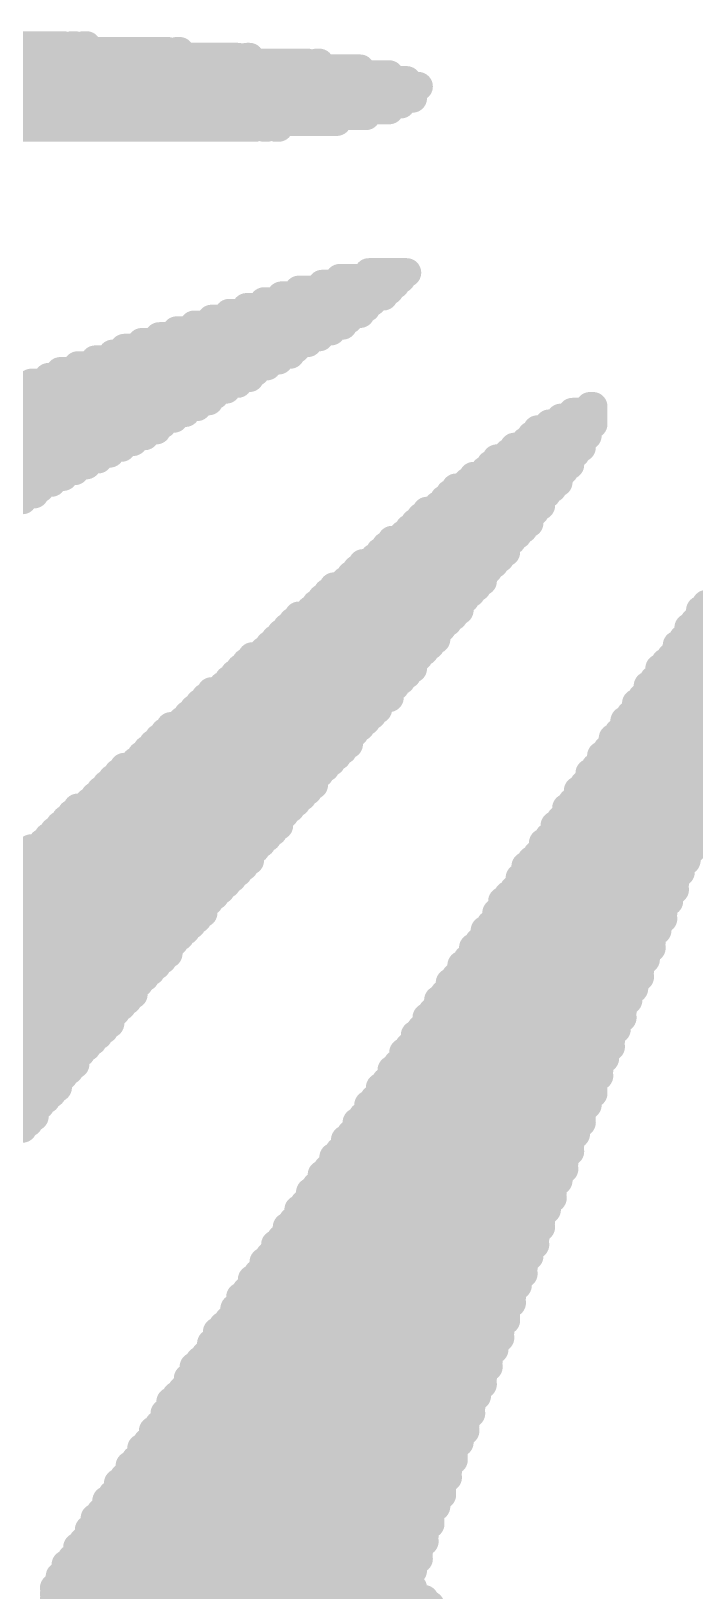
# Model space of a CAD drawing. Extents: x 0 to 224, y 0 to 219.
# Drawn here: x 14.498 to 15.657, y 37.059 to 39.781 of the extents above; entities that cross this region are included whole.
import ezdxf

# ---------------------------------------------------------------- set-up
doc = ezdxf.new("R2010")
doc.units = 0
doc.layers.add('2D_LINE_26', color=5, linetype='CONTINUOUS')

# ---------------------------------------------------------------- blocks, each defined once
blk = doc.blocks.new('SMOOTH_0$0508')
at = {"const_width": 0.0254}
blk.add_lwpolyline([(-0.0127, 0, 1), (0.0127, 0, 1)], format="xyb", close=True, dxfattribs=at)
blk = doc.blocks.new('DRAWING_1')
at = {"layer": '2D_LINE_26', "const_width": 0.0508}
for points in [[(0.39624, 9.26592), (2.03708, 9.26592)], [(0.4064, 9.27608), (1.8542, 9.27608)], [(1.86944, 9.27608), (1.87452, 9.27608)], [(1.88976, 9.27608), (1.89484, 9.27608)], [(2.05232, 9.26592), (2.0574, 9.26592)], [(0.32512, 9.23544), (2.37236, 9.23544)], [(0.34544, 9.2456), (2.28092, 9.2456)], [(0.36576, 9.25576), (2.159, 9.25576)], [(2.17424, 9.25576), (2.17932, 9.25576)], [(2.29616, 9.2456), (2.30124, 9.2456)], [(0.28448, 9.21512), (2.45364, 9.21512)], [(0.3048, 9.22528), (2.42316, 9.22528)], [(0.22352, 9.18464), (2.4638, 9.18464)], [(0.24384, 9.1948), (2.4638, 9.1948)], [(0.26416, 9.20496), (2.47396, 9.20496)], [(0.1524, 9.15416), (2.38252, 9.15416)], [(0.18288, 9.16432), (2.42316, 9.16432)], [(0.19304, 9.17448), (2.44348, 9.17448)], [(0.14224, 9.144), (2.33172, 9.144)], [(1.61544, 9.13384), (2.18948, 9.13384)], [(2.20472, 9.13384), (2.2098, 9.13384)], [(2.22504, 9.13384), (2.23012, 9.13384)], [(2.3876, 8.87984), (2.45364, 8.87984)], [(2.30632, 8.85952), (2.43332, 8.85952)], [(2.3368, 8.86968), (2.44348, 8.86968)], [(2.20472, 8.82904), (2.39268, 8.82904)], [(2.2352, 8.8392), (2.413, 8.8392)], [(2.26568, 8.84936), (2.42316, 8.84936)], [(2.11328, 8.79856), (2.35204, 8.79856)], [(2.14376, 8.80872), (2.37236, 8.80872)], [(2.17424, 8.81888), (2.38252, 8.81888)], [(2.05232, 8.77824), (2.32156, 8.77824)], [(2.0828, 8.7884), (2.34188, 8.7884)], [(1.96088, 8.74776), (2.2606, 8.74776)], [(1.99136, 8.75792), (2.28092, 8.75792)], [(2.02184, 8.76808), (2.30124, 8.76808)], [(1.8796, 8.71728), (2.2098, 8.71728)], [(1.91008, 8.72744), (2.23012, 8.72744)], [(1.94056, 8.7376), (2.25044, 8.7376)], [(1.8288, 8.69696), (2.17932, 8.69696)], [(1.84912, 8.70712), (2.18948, 8.70712)], [(1.74752, 8.66648), (2.11836, 8.66648)], [(1.76784, 8.67664), (2.13868, 8.67664)], [(1.79832, 8.6868), (2.159, 8.6868)], [(1.66624, 8.636), (2.06756, 8.636)], [(1.68656, 8.64616), (2.08788, 8.64616)], [(1.71704, 8.65632), (2.1082, 8.65632)], [(2.7432, 8.636), (2.77876, 8.636)], [(2.77368, 8.64616), (2.77876, 8.64616)], [(1.60528, 8.61568), (2.02692, 8.61568)], [(1.63576, 8.62584), (2.04724, 8.62584)], [(2.70256, 8.61568), (2.77876, 8.61568)], [(2.72288, 8.62584), (2.77876, 8.62584)], [(1.53416, 8.5852), (1.97612, 8.5852)], [(1.55448, 8.59536), (1.99644, 8.59536)], [(1.58496, 8.60552), (2.01676, 8.60552)], [(2.66192, 8.5852), (2.75844, 8.5852)], [(2.67208, 8.59536), (2.7686, 8.59536)], [(2.68224, 8.60552), (2.7686, 8.60552)], [(1.45288, 8.55472), (1.91516, 8.55472)], [(1.48336, 8.56488), (1.93548, 8.56488)], [(1.50368, 8.57504), (1.9558, 8.57504)], [(2.61112, 8.55472), (2.73812, 8.55472)], [(2.63144, 8.56488), (2.74828, 8.56488)], [(2.6416, 8.57504), (2.75844, 8.57504)], [(1.40208, 8.5344), (1.87452, 8.5344)], [(1.4224, 8.54456), (1.89484, 8.54456)], [(2.5908, 8.5344), (2.72796, 8.5344)], [(2.60096, 8.54456), (2.73812, 8.54456)], [(1.3208, 8.50392), (1.81356, 8.50392)], [(1.35128, 8.51408), (1.83388, 8.51408)], [(1.3716, 8.52424), (1.8542, 8.52424)], [(2.54, 8.50392), (2.70764, 8.50392)], [(2.56032, 8.51408), (2.7178, 8.51408)], [(2.57048, 8.52424), (2.7178, 8.52424)], [(1.27, 8.4836), (1.78308, 8.4836)], [(1.30048, 8.49376), (1.8034, 8.49376)], [(2.50952, 8.47344), (2.68732, 8.47344)], [(2.51968, 8.4836), (2.68732, 8.4836)], [(2.52984, 8.49376), (2.69748, 8.49376)], [(2.46888, 8.44296), (2.667, 8.44296)], [(2.47904, 8.45312), (2.667, 8.45312)], [(2.4892, 8.46328), (2.67716, 8.46328)], [(2.44856, 8.42264), (2.64668, 8.42264)], [(2.45872, 8.4328), (2.65684, 8.4328)], [(2.40792, 8.39216), (2.62636, 8.39216)], [(2.41808, 8.40232), (2.62636, 8.40232)], [(2.42824, 8.41248), (2.63652, 8.41248)], [(2.36728, 8.36168), (2.59588, 8.36168)], [(2.37744, 8.37184), (2.60604, 8.37184)], [(2.39776, 8.382), (2.6162, 8.382)], [(2.34696, 8.34136), (2.58572, 8.34136)], [(2.35712, 8.35152), (2.58572, 8.35152)], [(2.30632, 8.31088), (2.55524, 8.31088)], [(2.31648, 8.32104), (2.5654, 8.32104)], [(2.32664, 8.3312), (2.57556, 8.3312)], [(2.26568, 8.2804), (2.53492, 8.2804)], [(2.286, 8.29056), (2.54508, 8.29056)], [(2.29616, 8.30072), (2.54508, 8.30072)], [(2.96672, 8.29056), (3.16484, 8.29056)], [(2.96672, 8.2804), (3.15468, 8.2804)], [(2.97688, 8.30072), (3.175, 8.30072)], [(2.24536, 8.26008), (2.5146, 8.26008)], [(2.25552, 8.27024), (2.52476, 8.27024)], [(2.9464, 8.26008), (3.14452, 8.26008)], [(2.95656, 8.27024), (3.15468, 8.27024)], [(2.21488, 8.2296), (2.49428, 8.2296)], [(2.22504, 8.23976), (2.50444, 8.23976)], [(2.2352, 8.24992), (2.50444, 8.24992)], [(2.92608, 8.2296), (3.1242, 8.2296)], [(2.93624, 8.23976), (3.13436, 8.23976)], [(2.9464, 8.24992), (3.13436, 8.24992)], [(2.17424, 8.19912), (2.4638, 8.19912)], [(2.1844, 8.20928), (2.47396, 8.20928)], [(2.20472, 8.21944), (2.48412, 8.21944)], [(2.90576, 8.19912), (3.10388, 8.19912)], [(2.91592, 8.20928), (3.11404, 8.20928)], [(2.92608, 8.21944), (3.11404, 8.21944)], [(2.15392, 8.1788), (2.45364, 8.1788)], [(2.16408, 8.18896), (2.4638, 8.18896)], [(2.8956, 8.18896), (3.10388, 8.18896)], [(2.8956, 8.1788), (3.09372, 8.1788)], [(2.11328, 8.14832), (2.42316, 8.14832)], [(2.1336, 8.15848), (2.43332, 8.15848)], [(2.14376, 8.16864), (2.44348, 8.16864)], [(2.87528, 8.15848), (3.08356, 8.15848)], [(2.87528, 8.14832), (3.0734, 8.14832)], [(2.88544, 8.16864), (3.08356, 8.16864)], [(2.0828, 8.11784), (2.40284, 8.11784)], [(2.09296, 8.128), (2.40284, 8.128)], [(2.10312, 8.13816), (2.42316, 8.13816)], [(2.85496, 8.128), (3.06324, 8.128)], [(2.85496, 8.11784), (3.06324, 8.11784)], [(2.86512, 8.13816), (3.0734, 8.13816)], [(2.06248, 8.09752), (2.38252, 8.09752)], [(2.07264, 8.10768), (2.39268, 8.10768)], [(2.83464, 8.09752), (3.05308, 8.09752)], [(2.8448, 8.10768), (3.05308, 8.10768)], [(2.02184, 8.06704), (2.35204, 8.06704)], [(2.032, 8.0772), (2.3622, 8.0772)], [(2.04216, 8.08736), (2.37236, 8.08736)], [(2.81432, 8.06704), (3.03276, 8.06704)], [(2.82448, 8.0772), (3.04292, 8.0772)], [(2.83464, 8.08736), (3.04292, 8.08736)], [(1.99136, 8.03656), (2.33172, 8.03656)], [(2.00152, 8.04672), (2.34188, 8.04672)], [(2.01168, 8.05688), (2.35204, 8.05688)], [(2.794, 8.03656), (3.0226, 8.03656)], [(2.80416, 8.04672), (3.0226, 8.04672)], [(2.81432, 8.05688), (3.03276, 8.05688)], [(1.96088, 8.01624), (2.3114, 8.01624)], [(1.9812, 8.0264), (2.32156, 8.0264)], [(2.78384, 8.01624), (3.01244, 8.01624)], [(2.794, 8.0264), (3.01244, 8.0264)], [(1.9304, 7.98576), (2.29108, 7.98576)], [(1.94056, 7.99592), (2.29108, 7.99592)], [(1.95072, 8.00608), (2.30124, 8.00608)], [(2.76352, 7.98576), (2.99212, 7.98576)], [(2.77368, 8.00608), (3.00228, 8.00608)], [(2.77368, 7.99592), (3.00228, 7.99592)], [(1.89992, 7.95528), (2.2606, 7.95528)], [(1.91008, 7.96544), (2.27076, 7.96544)], [(1.92024, 7.9756), (2.28092, 7.9756)], [(2.7432, 7.95528), (2.98196, 7.95528)], [(2.75336, 7.9756), (2.99212, 7.9756)], [(2.75336, 7.96544), (2.99212, 7.96544)], [(1.86944, 7.93496), (2.24028, 7.93496)], [(1.8796, 7.94512), (2.25044, 7.94512)], [(2.73304, 7.94512), (2.98196, 7.94512)], [(2.73304, 7.93496), (2.9718, 7.93496)], [(1.83896, 7.90448), (2.21996, 7.90448)], [(1.84912, 7.91464), (2.23012, 7.91464)], [(1.85928, 7.9248), (2.23012, 7.9248)], [(2.71272, 7.91464), (2.96164, 7.91464)], [(2.71272, 7.90448), (2.96164, 7.90448)], [(2.72288, 7.9248), (2.9718, 7.9248)], [(1.79832, 7.874), (2.18948, 7.874)], [(1.81864, 7.88416), (2.19964, 7.88416)], [(1.8288, 7.89432), (2.2098, 7.89432)], [(2.6924, 7.88416), (2.95148, 7.88416)], [(2.6924, 7.874), (2.95148, 7.874)], [(2.70256, 7.89432), (2.96164, 7.89432)], [(1.778, 7.85368), (2.17932, 7.85368)], [(1.78816, 7.86384), (2.17932, 7.86384)], [(2.67208, 7.85368), (2.94132, 7.85368)], [(2.68224, 7.86384), (2.94132, 7.86384)], [(1.74752, 7.8232), (2.14884, 7.8232)], [(1.75768, 7.83336), (2.159, 7.83336)], [(1.76784, 7.84352), (2.16916, 7.84352)], [(2.65176, 7.8232), (2.921, 7.8232)], [(2.66192, 7.84352), (2.93116, 7.84352)], [(2.66192, 7.83336), (2.93116, 7.83336)], [(1.70688, 7.79272), (2.11836, 7.79272)], [(1.71704, 7.80288), (2.12852, 7.80288)], [(1.73736, 7.81304), (2.13868, 7.81304)], [(2.63144, 7.79272), (2.91084, 7.79272)], [(2.6416, 7.80288), (2.921, 7.80288)], [(2.65176, 7.81304), (2.921, 7.81304)], [(1.6764, 7.76224), (2.09804, 7.76224)], [(1.68656, 7.7724), (2.09804, 7.7724)], [(1.69672, 7.78256), (2.1082, 7.78256)], [(2.61112, 7.76224), (2.90068, 7.76224)], [(2.62128, 7.78256), (2.91084, 7.78256)], [(2.62128, 7.7724), (2.90068, 7.7724)], [(1.65608, 7.74192), (2.07772, 7.74192)], [(1.66624, 7.75208), (2.08788, 7.75208)], [(2.60096, 7.74192), (2.89052, 7.74192)], [(2.61112, 7.75208), (2.90068, 7.75208)], [(1.61544, 7.71144), (2.04724, 7.71144)], [(1.6256, 7.7216), (2.0574, 7.7216)], [(1.64592, 7.73176), (2.06756, 7.73176)], [(2.58064, 7.71144), (2.88036, 7.71144)], [(2.5908, 7.73176), (2.89052, 7.73176)], [(2.5908, 7.7216), (2.88036, 7.7216)], [(1.58496, 7.68096), (2.02692, 7.68096)], [(1.59512, 7.69112), (2.03708, 7.69112)], [(1.60528, 7.70128), (2.03708, 7.70128)], [(2.56032, 7.68096), (2.8702, 7.68096)], [(2.57048, 7.70128), (2.88036, 7.70128)], [(2.57048, 7.69112), (2.8702, 7.69112)], [(1.56464, 7.66064), (2.0066, 7.66064)], [(1.5748, 7.6708), (2.01676, 7.6708)], [(2.55016, 7.6708), (2.86004, 7.6708)], [(2.55016, 7.66064), (2.86004, 7.66064)], [(1.524, 7.63016), (1.97612, 7.63016)], [(1.53416, 7.64032), (1.98628, 7.64032)], [(1.54432, 7.65048), (1.99644, 7.65048)], [(2.52984, 7.64032), (2.84988, 7.64032)], [(2.52984, 7.63016), (2.84988, 7.63016)], [(2.54, 7.65048), (2.86004, 7.65048)], [(1.49352, 7.59968), (1.9558, 7.59968)], [(1.50368, 7.60984), (1.96596, 7.60984)], [(1.51384, 7.62), (1.97612, 7.62)], [(2.50952, 7.60984), (2.83972, 7.60984)], [(2.50952, 7.59968), (2.82956, 7.59968)], [(2.51968, 7.62), (2.83972, 7.62)], [(1.4732, 7.57936), (1.93548, 7.57936)], [(1.48336, 7.58952), (1.94564, 7.58952)], [(2.4892, 7.57936), (2.82956, 7.57936)], [(2.49936, 7.58952), (2.82956, 7.58952)], [(1.43256, 7.54888), (1.91516, 7.54888)], [(1.44272, 7.55904), (1.92532, 7.55904)], [(1.46304, 7.5692), (1.93548, 7.5692)], [(2.46888, 7.54888), (2.80924, 7.54888)], [(2.47904, 7.55904), (2.8194, 7.55904)], [(2.4892, 7.5692), (2.8194, 7.5692)], [(1.40208, 7.5184), (1.88468, 7.5184)], [(1.41224, 7.52856), (1.89484, 7.52856)], [(1.4224, 7.53872), (1.905, 7.53872)], [(2.44856, 7.5184), (2.79908, 7.5184)], [(2.45872, 7.52856), (2.80924, 7.52856)], [(2.46888, 7.53872), (2.80924, 7.53872)], [(1.38176, 7.49808), (1.87452, 7.49808)], [(1.39192, 7.50824), (1.87452, 7.50824)], [(2.4384, 7.49808), (2.78892, 7.49808)], [(2.44856, 7.50824), (2.79908, 7.50824)], [(1.35128, 7.4676), (1.84404, 7.4676)], [(1.36144, 7.48792), (1.86436, 7.48792)], [(1.36144, 7.47776), (1.8542, 7.47776)], [(2.41808, 7.4676), (2.77876, 7.4676)], [(2.42824, 7.48792), (2.78892, 7.48792)], [(2.42824, 7.47776), (2.78892, 7.47776)], [(1.31064, 7.43712), (1.82372, 7.43712)], [(1.3208, 7.44728), (1.83388, 7.44728)], [(1.33096, 7.45744), (1.84404, 7.45744)], [(2.39776, 7.43712), (2.7686, 7.43712)], [(2.40792, 7.45744), (2.77876, 7.45744)], [(2.40792, 7.44728), (2.77876, 7.44728)], [(1.29032, 7.4168), (1.8034, 7.4168)], [(1.30048, 7.42696), (1.81356, 7.42696)], [(2.3876, 7.42696), (2.7686, 7.42696)], [(2.3876, 7.4168), (2.75844, 7.4168)], [(1.25984, 7.38632), (1.78308, 7.38632)], [(1.27, 7.39648), (1.79324, 7.39648)], [(1.28016, 7.40664), (1.8034, 7.40664)], [(2.36728, 7.39648), (2.75844, 7.39648)], [(2.36728, 7.38632), (2.74828, 7.38632)], [(2.37744, 7.40664), (2.75844, 7.40664)], [(2.34696, 7.366), (2.73812, 7.366)], [(2.34696, 7.35584), (2.73812, 7.35584)], [(2.35712, 7.37616), (2.74828, 7.37616)], [(2.32664, 7.33552), (2.72796, 7.33552)], [(2.3368, 7.34568), (2.73812, 7.34568)], [(2.30632, 7.30504), (2.7178, 7.30504)], [(2.31648, 7.3152), (2.72796, 7.3152)], [(2.32664, 7.32536), (2.72796, 7.32536)], [(2.286, 7.27456), (2.70764, 7.27456)], [(2.29616, 7.28472), (2.70764, 7.28472)], [(2.30632, 7.29488), (2.7178, 7.29488)], [(2.27584, 7.25424), (2.69748, 7.25424)], [(2.286, 7.2644), (2.70764, 7.2644)], [(2.25552, 7.22376), (2.68732, 7.22376)], [(2.26568, 7.24408), (2.69748, 7.24408)], [(2.26568, 7.23392), (2.68732, 7.23392)], [(2.2352, 7.19328), (2.67716, 7.19328)], [(2.24536, 7.2136), (2.68732, 7.2136)], [(2.24536, 7.20344), (2.67716, 7.20344)], [(2.22504, 7.18312), (2.67716, 7.18312)], [(2.22504, 7.17296), (2.667, 7.17296)], [(2.20472, 7.15264), (2.65684, 7.15264)], [(2.20472, 7.14248), (2.65684, 7.14248)], [(2.21488, 7.1628), (2.667, 7.1628)], [(2.1844, 7.12216), (2.64668, 7.12216)], [(2.1844, 7.112), (2.64668, 7.112)], [(2.19456, 7.13232), (2.65684, 7.13232)], [(2.16408, 7.09168), (2.63652, 7.09168)], [(2.16408, 7.08152), (2.63652, 7.08152)], [(2.17424, 7.10184), (2.63652, 7.10184)], [(2.15392, 7.07136), (2.62636, 7.07136)], [(2.15392, 7.0612), (2.62636, 7.0612)], [(2.12344, 7.03072), (2.6162, 7.03072)], [(2.1336, 7.04088), (2.6162, 7.04088)], [(2.14376, 7.05104), (2.62636, 7.05104)], [(2.11328, 7.0104), (2.60604, 7.0104)], [(2.11328, 7.00024), (2.60604, 7.00024)], [(2.12344, 7.02056), (2.6162, 7.02056)], [(2.09296, 6.97992), (2.59588, 6.97992)], [(2.10312, 6.99008), (2.59588, 6.99008)], [(2.07264, 6.94944), (2.58572, 6.94944)], [(2.0828, 6.96976), (2.59588, 6.96976)], [(2.0828, 6.9596), (2.58572, 6.9596)], [(2.05232, 6.91896), (2.57556, 6.91896)], [(2.06248, 6.92912), (2.57556, 6.92912)], [(2.07264, 6.93928), (2.58572, 6.93928)], [(2.04216, 6.9088), (2.5654, 6.9088)], [(2.04216, 6.89864), (2.5654, 6.89864)], [(2.02184, 6.86816), (2.55524, 6.86816)], [(2.032, 6.88848), (2.5654, 6.88848)], [(2.032, 6.87832), (2.55524, 6.87832)], [(2.00152, 6.83768), (2.54508, 6.83768)], [(2.01168, 6.858), (2.55524, 6.858)], [(2.01168, 6.84784), (2.54508, 6.84784)], [(1.99136, 6.82752), (2.53492, 6.82752)], [(1.99136, 6.81736), (2.53492, 6.81736)], [(1.97104, 6.79704), (2.52476, 6.79704)], [(1.97104, 6.78688), (2.52476, 6.78688)], [(1.9812, 6.8072), (2.53492, 6.8072)], [(1.95072, 6.76656), (2.5146, 6.76656)], [(1.95072, 6.7564), (2.5146, 6.7564)], [(1.96088, 6.77672), (2.52476, 6.77672)], [(1.9304, 6.73608), (2.50444, 6.73608)], [(1.94056, 6.74624), (2.5146, 6.74624)], [(1.91008, 6.7056), (2.49428, 6.7056)], [(1.92024, 6.71576), (2.49428, 6.71576)], [(1.9304, 6.72592), (2.50444, 6.72592)], [(1.89992, 6.68528), (2.48412, 6.68528)], [(1.89992, 6.67512), (2.48412, 6.67512)], [(1.91008, 6.69544), (2.49428, 6.69544)], [(1.8796, 6.6548), (2.47396, 6.6548)], [(1.88976, 6.66496), (2.48412, 6.66496)], [(1.85928, 6.62432), (2.4638, 6.62432)], [(1.86944, 6.63448), (2.47396, 6.63448)], [(1.8796, 6.64464), (2.47396, 6.64464)], [(1.84912, 6.604), (2.45364, 6.604)], [(1.84912, 6.59384), (2.45364, 6.59384)], [(1.85928, 6.61416), (2.4638, 6.61416)], [(1.83896, 6.58368), (2.4638, 6.58368)], [(1.83896, 6.57352), (2.4638, 6.57352)], [(1.83896, 6.56336), (2.48412, 6.56336)], [(1.83896, 6.5532), (2.49428, 6.5532)]]:
    blk.add_lwpolyline(points, dxfattribs=at)
at = {"layer": '2D_LINE_26'}
for p in [(1.8542, 9.27608), (1.86944, 9.27608), (1.87452, 9.27608), (1.88976, 9.27608), (1.89484, 9.27608), (2.03708, 9.26592), (2.05232, 9.26592), (2.0574, 9.26592), (2.159, 9.25576), (2.17424, 9.25576), (2.17932, 9.25576), (2.28092, 9.2456), (2.29616, 9.2456), (2.30124, 9.2456), (2.37236, 9.23544), (2.42316, 9.22528), (2.45364, 9.21512), (2.4638, 9.1948), (2.4638, 9.18464), (2.47396, 9.20496), (2.38252, 9.15416), (2.42316, 9.16432), (2.44348, 9.17448), (2.18948, 9.13384), (2.20472, 9.13384), (2.2098, 9.13384), (2.22504, 9.13384), (2.23012, 9.13384), (2.33172, 9.144), (2.3876, 8.87984), (2.45364, 8.87984), (2.30632, 8.85952), (2.3368, 8.86968), (2.43332, 8.85952), (2.44348, 8.86968), (2.20472, 8.82904), (2.2352, 8.8392), (2.26568, 8.84936), (2.39268, 8.82904), (2.413, 8.8392), (2.42316, 8.84936), (2.11328, 8.79856), (2.14376, 8.80872), (2.17424, 8.81888), (2.35204, 8.79856), (2.37236, 8.80872), (2.38252, 8.81888), (2.05232, 8.77824), (2.0828, 8.7884), (2.32156, 8.77824), (2.34188, 8.7884), (1.96088, 8.74776), (1.99136, 8.75792), (2.02184, 8.76808), (2.2606, 8.74776), (2.28092, 8.75792), (2.30124, 8.76808), (1.8796, 8.71728), (1.91008, 8.72744), (1.94056, 8.7376), (2.2098, 8.71728), (2.23012, 8.72744), (2.25044, 8.7376), (1.8288, 8.69696), (1.84912, 8.70712), (2.17932, 8.69696), (2.18948, 8.70712), (1.79832, 8.6868), (2.11836, 8.66648), (2.13868, 8.67664), (2.159, 8.6868), (2.06756, 8.636), (2.08788, 8.64616), (2.1082, 8.65632), (2.7432, 8.636), (2.77368, 8.64616), (2.77876, 8.64616), (2.77876, 8.636), (2.02692, 8.61568), (2.04724, 8.62584), (2.70256, 8.61568), (2.72288, 8.62584), (2.77876, 8.62584), (2.77876, 8.61568), (1.97612, 8.5852), (1.99644, 8.59536), (2.01676, 8.60552), (2.66192, 8.5852), (2.67208, 8.59536), (2.68224, 8.60552), (2.75844, 8.5852), (2.7686, 8.60552), (2.7686, 8.59536), (1.91516, 8.55472), (1.93548, 8.56488), (1.9558, 8.57504), (2.61112, 8.55472), (2.63144, 8.56488), (2.6416, 8.57504), (2.73812, 8.55472), (2.74828, 8.56488), (2.75844, 8.57504), (1.87452, 8.5344), (1.89484, 8.54456), (2.5908, 8.5344), (2.60096, 8.54456), (2.72796, 8.5344), (2.73812, 8.54456), (1.81356, 8.50392), (1.83388, 8.51408), (1.8542, 8.52424), (2.54, 8.50392), (2.56032, 8.51408), (2.57048, 8.52424), (2.70764, 8.50392), (2.7178, 8.52424), (2.7178, 8.51408), (1.78308, 8.4836), (1.8034, 8.49376), (2.50952, 8.47344), (2.51968, 8.4836), (2.52984, 8.49376), (2.68732, 8.4836), (2.68732, 8.47344), (2.69748, 8.49376), (2.46888, 8.44296), (2.47904, 8.45312), (2.4892, 8.46328), (2.667, 8.45312), (2.667, 8.44296), (2.67716, 8.46328), (2.44856, 8.42264), (2.45872, 8.4328), (2.64668, 8.42264), (2.65684, 8.4328), (2.40792, 8.39216), (2.41808, 8.40232), (2.42824, 8.41248), (2.62636, 8.40232), (2.62636, 8.39216), (2.63652, 8.41248), (2.36728, 8.36168), (2.37744, 8.37184), (2.39776, 8.382), (2.59588, 8.36168), (2.60604, 8.37184), (2.6162, 8.382), (2.34696, 8.34136), (2.35712, 8.35152), (2.58572, 8.35152), (2.58572, 8.34136), (2.30632, 8.31088), (2.31648, 8.32104), (2.32664, 8.3312), (2.55524, 8.31088), (2.5654, 8.32104), (2.57556, 8.3312), (2.26568, 8.2804), (2.286, 8.29056), (2.29616, 8.30072), (2.53492, 8.2804), (2.54508, 8.30072), (2.54508, 8.29056), (2.96672, 8.29056), (2.96672, 8.2804), (2.97688, 8.30072), (2.24536, 8.26008), (2.25552, 8.27024), (2.5146, 8.26008), (2.52476, 8.27024), (2.9464, 8.26008), (2.95656, 8.27024), (2.21488, 8.2296), (2.22504, 8.23976), (2.2352, 8.24992), (2.49428, 8.2296), (2.50444, 8.24992), (2.50444, 8.23976), (2.92608, 8.2296), (2.93624, 8.23976), (2.9464, 8.24992), (2.17424, 8.19912), (2.1844, 8.20928), (2.20472, 8.21944), (2.4638, 8.19912), (2.47396, 8.20928), (2.48412, 8.21944), (2.90576, 8.19912), (2.91592, 8.20928), (2.92608, 8.21944), (2.15392, 8.1788), (2.16408, 8.18896), (2.45364, 8.1788), (2.4638, 8.18896), (2.8956, 8.18896), (2.8956, 8.1788), (2.11328, 8.14832), (2.1336, 8.15848), (2.14376, 8.16864), (2.42316, 8.14832), (2.43332, 8.15848), (2.44348, 8.16864), (2.87528, 8.15848), (2.87528, 8.14832), (2.88544, 8.16864), (2.0828, 8.11784), (2.09296, 8.128), (2.10312, 8.13816), (2.40284, 8.128), (2.40284, 8.11784), (2.42316, 8.13816), (2.85496, 8.128), (2.85496, 8.11784), (2.86512, 8.13816), (2.06248, 8.09752), (2.07264, 8.10768), (2.38252, 8.09752), (2.39268, 8.10768), (2.83464, 8.09752), (2.8448, 8.10768), (2.02184, 8.06704), (2.032, 8.0772), (2.04216, 8.08736), (2.35204, 8.06704), (2.3622, 8.0772), (2.37236, 8.08736), (2.81432, 8.06704), (2.82448, 8.0772), (2.83464, 8.08736), (1.99136, 8.03656), (2.00152, 8.04672), (2.01168, 8.05688), (2.33172, 8.03656), (2.34188, 8.04672), (2.35204, 8.05688), (2.794, 8.03656), (2.80416, 8.04672), (2.81432, 8.05688), (1.96088, 8.01624), (1.9812, 8.0264), (2.3114, 8.01624), (2.32156, 8.0264), (2.78384, 8.01624), (2.794, 8.0264), (1.9304, 7.98576), (1.94056, 7.99592), (1.95072, 8.00608), (2.29108, 7.99592), (2.29108, 7.98576), (2.30124, 8.00608), (2.76352, 7.98576), (2.77368, 8.00608), (2.77368, 7.99592), (1.89992, 7.95528), (1.91008, 7.96544), (1.92024, 7.9756), (2.2606, 7.95528), (2.27076, 7.96544), (2.28092, 7.9756), (2.7432, 7.95528), (2.75336, 7.9756), (2.75336, 7.96544), (1.86944, 7.93496), (1.8796, 7.94512), (2.24028, 7.93496), (2.25044, 7.94512), (2.73304, 7.94512), (2.73304, 7.93496), (2.9718, 7.93496), (1.83896, 7.90448), (1.84912, 7.91464), (1.85928, 7.9248), (2.21996, 7.90448), (2.23012, 7.9248), (2.23012, 7.91464), (2.71272, 7.91464), (2.71272, 7.90448), (2.72288, 7.9248), (2.96164, 7.91464), (2.96164, 7.90448), (2.9718, 7.9248), (1.79832, 7.874), (1.81864, 7.88416), (1.8288, 7.89432), (2.18948, 7.874), (2.19964, 7.88416), (2.2098, 7.89432), (2.6924, 7.88416), (2.6924, 7.874), (2.70256, 7.89432), (2.95148, 7.88416), (2.95148, 7.874), (2.96164, 7.89432), (1.778, 7.85368), (1.78816, 7.86384), (2.17932, 7.86384), (2.17932, 7.85368), (2.67208, 7.85368), (2.68224, 7.86384), (2.94132, 7.86384), (2.94132, 7.85368), (2.14884, 7.8232), (2.159, 7.83336), (2.16916, 7.84352), (2.65176, 7.8232), (2.66192, 7.84352), (2.66192, 7.83336), (2.921, 7.8232), (2.93116, 7.84352), (2.93116, 7.83336), (2.11836, 7.79272), (2.12852, 7.80288), (2.13868, 7.81304), (2.63144, 7.79272), (2.6416, 7.80288), (2.65176, 7.81304), (2.91084, 7.79272), (2.921, 7.81304), (2.921, 7.80288), (2.09804, 7.7724), (2.09804, 7.76224), (2.1082, 7.78256), (2.61112, 7.76224), (2.62128, 7.78256), (2.62128, 7.7724), (2.90068, 7.7724), (2.90068, 7.76224), (2.91084, 7.78256), (2.07772, 7.74192), (2.08788, 7.75208), (2.60096, 7.74192), (2.61112, 7.75208), (2.89052, 7.74192), (2.90068, 7.75208), (2.04724, 7.71144), (2.0574, 7.7216), (2.06756, 7.73176), (2.58064, 7.71144), (2.5908, 7.73176), (2.5908, 7.7216), (2.88036, 7.7216), (2.88036, 7.71144), (2.89052, 7.73176), (2.02692, 7.68096), (2.03708, 7.70128), (2.03708, 7.69112), (2.56032, 7.68096), (2.57048, 7.70128), (2.57048, 7.69112), (2.8702, 7.69112), (2.8702, 7.68096), (2.88036, 7.70128), (2.0066, 7.66064), (2.01676, 7.6708), (2.55016, 7.6708), (2.55016, 7.66064), (2.86004, 7.6708), (2.86004, 7.66064), (1.97612, 7.63016), (1.98628, 7.64032), (1.99644, 7.65048), (2.52984, 7.64032), (2.52984, 7.63016), (2.54, 7.65048), (2.84988, 7.64032), (2.84988, 7.63016), (2.86004, 7.65048), (1.9558, 7.59968), (1.96596, 7.60984), (1.97612, 7.62), (2.50952, 7.60984), (2.50952, 7.59968), (2.51968, 7.62), (2.82956, 7.59968), (2.83972, 7.62), (2.83972, 7.60984), (1.93548, 7.57936), (1.94564, 7.58952), (2.4892, 7.57936), (2.49936, 7.58952), (2.82956, 7.58952), (2.82956, 7.57936), (1.91516, 7.54888), (1.92532, 7.55904), (1.93548, 7.5692), (2.46888, 7.54888), (2.47904, 7.55904), (2.4892, 7.5692), (2.80924, 7.54888), (2.8194, 7.5692), (2.8194, 7.55904), (1.88468, 7.5184), (1.89484, 7.52856), (1.905, 7.53872), (2.44856, 7.5184), (2.45872, 7.52856), (2.46888, 7.53872), (2.79908, 7.5184), (2.80924, 7.53872), (2.80924, 7.52856), (1.87452, 7.50824), (1.87452, 7.49808), (2.4384, 7.49808), (2.44856, 7.50824), (2.78892, 7.49808), (2.79908, 7.50824), (1.84404, 7.4676), (1.8542, 7.47776), (1.86436, 7.48792), (2.41808, 7.4676), (2.42824, 7.48792), (2.42824, 7.47776), (2.77876, 7.4676), (2.78892, 7.48792), (2.78892, 7.47776), (1.82372, 7.43712), (1.83388, 7.44728), (1.84404, 7.45744), (2.39776, 7.43712), (2.40792, 7.45744), (2.40792, 7.44728), (2.7686, 7.43712), (2.77876, 7.45744), (2.77876, 7.44728), (1.8034, 7.4168), (1.81356, 7.42696), (2.3876, 7.42696), (2.3876, 7.4168), (2.75844, 7.4168), (2.7686, 7.42696), (1.78308, 7.38632), (1.79324, 7.39648), (1.8034, 7.40664), (2.36728, 7.39648), (2.36728, 7.38632), (2.37744, 7.40664), (2.74828, 7.38632), (2.75844, 7.40664), (2.75844, 7.39648), (2.34696, 7.366), (2.34696, 7.35584), (2.35712, 7.37616), (2.73812, 7.366), (2.73812, 7.35584), (2.74828, 7.37616), (2.32664, 7.33552), (2.3368, 7.34568), (2.72796, 7.33552), (2.73812, 7.34568), (2.30632, 7.30504), (2.31648, 7.3152), (2.32664, 7.32536), (2.7178, 7.30504), (2.72796, 7.32536), (2.72796, 7.3152), (2.286, 7.27456), (2.29616, 7.28472), (2.30632, 7.29488), (2.70764, 7.28472), (2.70764, 7.27456), (2.7178, 7.29488), (2.27584, 7.25424), (2.286, 7.2644), (2.69748, 7.25424), (2.70764, 7.2644), (2.25552, 7.22376), (2.26568, 7.24408), (2.26568, 7.23392), (2.68732, 7.23392), (2.68732, 7.22376), (2.69748, 7.24408), (2.2352, 7.19328), (2.24536, 7.2136), (2.24536, 7.20344), (2.67716, 7.20344), (2.67716, 7.19328), (2.68732, 7.2136), (2.22504, 7.18312), (2.22504, 7.17296), (2.667, 7.17296), (2.67716, 7.18312), (2.20472, 7.15264), (2.20472, 7.14248), (2.21488, 7.1628), (2.65684, 7.15264), (2.65684, 7.14248), (2.667, 7.1628), (2.1844, 7.12216), (2.1844, 7.112), (2.19456, 7.13232), (2.64668, 7.12216), (2.64668, 7.112), (2.65684, 7.13232), (2.16408, 7.09168), (2.16408, 7.08152), (2.17424, 7.10184), (2.63652, 7.10184), (2.63652, 7.09168), (2.63652, 7.08152), (2.15392, 7.07136), (2.15392, 7.0612), (2.62636, 7.07136), (2.62636, 7.0612), (2.12344, 7.03072), (2.1336, 7.04088), (2.14376, 7.05104), (2.6162, 7.04088), (2.6162, 7.03072), (2.62636, 7.05104), (2.11328, 7.0104), (2.11328, 7.00024), (2.12344, 7.02056), (2.60604, 7.0104), (2.60604, 7.00024), (2.6162, 7.02056), (2.09296, 6.97992), (2.10312, 6.99008), (2.59588, 6.99008), (2.59588, 6.97992), (2.07264, 6.94944), (2.0828, 6.96976), (2.0828, 6.9596), (2.58572, 6.9596), (2.58572, 6.94944), (2.59588, 6.96976), (2.05232, 6.91896), (2.06248, 6.92912), (2.07264, 6.93928), (2.57556, 6.92912), (2.57556, 6.91896), (2.58572, 6.93928), (2.04216, 6.9088), (2.04216, 6.89864), (2.5654, 6.9088), (2.5654, 6.89864), (2.02184, 6.86816), (2.032, 6.88848), (2.032, 6.87832), (2.55524, 6.87832), (2.55524, 6.86816), (2.5654, 6.88848), (2.00152, 6.83768), (2.01168, 6.858), (2.01168, 6.84784), (2.54508, 6.84784), (2.54508, 6.83768), (2.55524, 6.858), (1.99136, 6.82752), (1.99136, 6.81736), (2.53492, 6.82752), (2.53492, 6.81736), (1.97104, 6.79704), (1.97104, 6.78688), (1.9812, 6.8072), (2.52476, 6.79704), (2.52476, 6.78688), (2.53492, 6.8072), (1.95072, 6.76656), (1.95072, 6.7564), (1.96088, 6.77672), (2.5146, 6.76656), (2.5146, 6.7564), (2.52476, 6.77672), (1.9304, 6.73608), (1.94056, 6.74624), (2.50444, 6.73608), (2.5146, 6.74624), (1.91008, 6.7056), (1.92024, 6.71576), (1.9304, 6.72592), (2.49428, 6.71576), (2.49428, 6.7056), (2.50444, 6.72592), (1.89992, 6.68528), (1.89992, 6.67512), (1.91008, 6.69544), (2.48412, 6.68528), (2.48412, 6.67512), (2.49428, 6.69544), (1.8796, 6.6548), (1.88976, 6.66496), (2.47396, 6.6548), (2.48412, 6.66496), (1.85928, 6.62432), (1.86944, 6.63448), (1.8796, 6.64464), (2.4638, 6.62432), (2.47396, 6.64464), (2.47396, 6.63448), (1.84912, 6.604), (1.84912, 6.59384), (1.85928, 6.61416), (2.45364, 6.604), (2.45364, 6.59384), (2.4638, 6.61416), (1.83896, 6.58368), (1.83896, 6.57352), (2.4638, 6.58368), (2.4638, 6.57352), (1.83896, 6.56336), (1.83896, 6.5532), (2.48412, 6.56336), (2.49428, 6.5532)]:
    blk.add_blockref('SMOOTH_0$0508', p, dxfattribs=at)

msp = doc.modelspace()

# ---------------------------------------------------------------- block references
msp.add_blockref('DRAWING_1', (12.7, 30.48))

doc.saveas('drawing.dxf')
